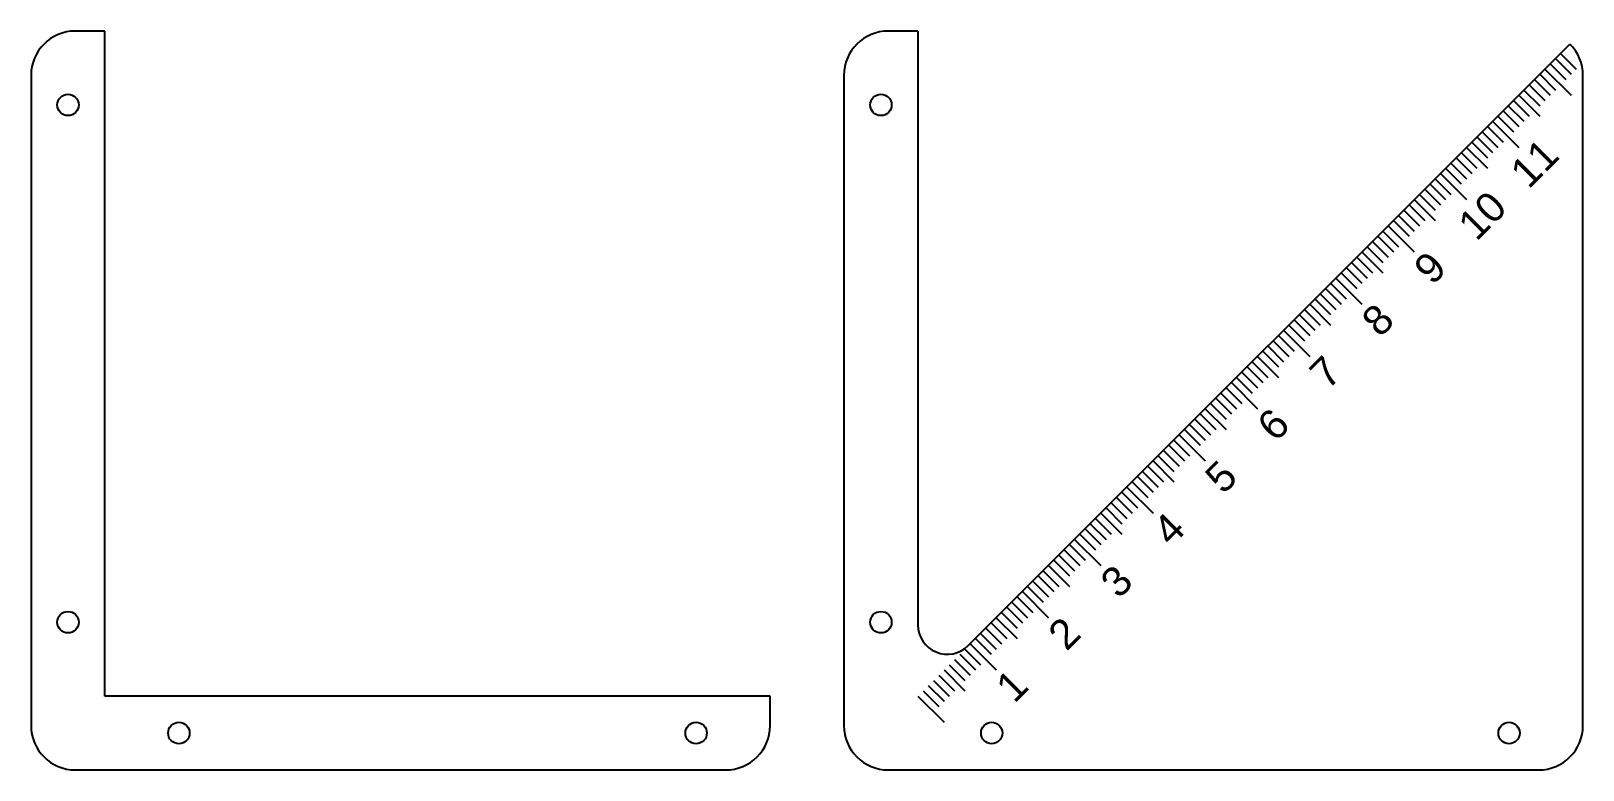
# Model space of a CAD drawing. Header units: millimetres. Extents: x 0 to 210, y 0 to 100.
import ezdxf

# ---------------------------------------------------------------- set-up
doc = ezdxf.new("R2010")
doc.units = ezdxf.units.MM
doc.layers.get('0').update_dxf_attribs({"lineweight": 25, "true_color": 0xffffff})
doc.layers.add('engrave', color=6, linetype='Continuous', lineweight=25, true_color=0xff00ff)
doc.layers.add('mark', color=3, linetype='Continuous', lineweight=25, true_color=0x00ff00)
doc.styles.add('textstyle0', font='')
doc.styles.add('textstyle1', font='')
doc.styles.add('textstyle10', font='')
doc.styles.add('textstyle2', font='')
doc.styles.add('textstyle3', font='')
doc.styles.add('textstyle4', font='')
doc.styles.add('textstyle5', font='')
doc.styles.add('textstyle6', font='')
doc.styles.add('textstyle7', font='')
doc.styles.add('textstyle8', font='')
doc.styles.add('textstyle9', font='')
doc.styles.get('textstyle0').set_extended_font_data('Arial')
doc.styles.get('textstyle1').set_extended_font_data('Arial')
doc.styles.get('textstyle10').set_extended_font_data('Arial')
doc.styles.get('textstyle2').set_extended_font_data('Arial')
doc.styles.get('textstyle3').set_extended_font_data('Arial')
doc.styles.get('textstyle4').set_extended_font_data('Arial')
doc.styles.get('textstyle5').set_extended_font_data('Arial')
doc.styles.get('textstyle6').set_extended_font_data('Arial')
doc.styles.get('textstyle7').set_extended_font_data('Arial')
doc.styles.get('textstyle8').set_extended_font_data('Arial')
doc.styles.get('textstyle9').set_extended_font_data('Arial')

msp = doc.modelspace()

# ---------------------------------------------------------------- linework, layer by layer
for p, q in [((10, 100), (6, 100)), ((10, 10), (10, 100)), ((120, 100), (116, 100)), ((120, 100), (120, 19.66)), ((126.83, 16.83), (208.24, 98.24)), ((0, 94), (0, 6)), ((110, 94), (110, 6)), ((210, 6), (210, 94)), ((100, 10), (10, 10)), ((100, 6), (100, 10)), ((6, 0), (94, 0)), ((116, 0), (204, 0))]:
    msp.add_line(p, q)
for centre in [(5, 90), (115, 90), (5, 20), (115, 20), (20, 5), (90, 5), (130, 5), (200, 5)]:
    msp.add_circle(centre, 1.45)
for centre, radius, start, end in [((6, 94), 6, 90, 180), ((116, 94), 6, 90, 180), ((204, 94), 6, 0, 45), ((124, 19.66), 4, 180, 315), ((6, 6), 6, 180, 270), ((94, 6), 6, 270, 0), ((116, 6), 6, 180, 270), ((204, 6), 6, 270, 0)]:
    msp.add_arc(centre, radius, start, end)
at = {"layer": 'mark'}
for p, q in [((206.97, 96.97), (209.1, 94.85)), ((204.85, 94.85), (208.39, 91.32)), ((205.56, 95.56), (207.68, 93.44)), ((206.27, 96.27), (208.39, 94.15)), ((202.73, 92.73), (204.85, 90.61)), ((203.44, 93.44), (205.56, 91.32)), ((204.15, 94.15), (206.27, 92.02)), ((200.61, 90.61), (202.73, 88.49)), ((201.32, 91.32), (204.15, 88.49)), ((202.02, 92.02), (204.15, 89.9)), ((198.49, 88.49), (200.61, 86.37)), ((199.2, 89.2), (201.32, 87.07)), ((199.9, 89.9), (202.02, 87.78)), ((196.37, 86.37), (198.49, 84.25)), ((197.07, 87.07), (199.2, 84.95)), ((197.78, 87.78), (201.32, 84.25)), ((194.25, 84.25), (197.07, 81.42)), ((194.95, 84.95), (197.07, 82.83)), ((195.66, 85.66), (197.78, 83.54)), ((192.12, 82.12), (194.25, 80)), ((192.83, 82.83), (194.95, 80.71)), ((193.54, 83.54), (195.66, 81.42)), ((190, 80), (192.12, 77.88)), ((190.71, 80.71), (194.25, 77.18)), ((191.42, 81.42), (193.54, 79.3)), ((187.88, 77.88), (190, 75.76)), ((188.59, 78.59), (190.71, 76.47)), ((189.3, 79.3), (191.42, 77.18)), ((185.76, 75.76), (187.88, 73.64)), ((186.47, 76.47), (188.59, 74.35)), ((187.18, 77.18), (190, 74.35)), ((183.64, 73.64), (187.18, 70.1)), ((184.35, 74.35), (186.47, 72.23)), ((185.05, 75.05), (187.18, 72.93)), ((181.52, 71.52), (183.64, 69.4)), ((182.23, 72.23), (184.35, 70.1)), ((182.93, 72.93), (185.05, 70.81)), ((179.4, 69.4), (181.52, 67.28)), ((180.1, 70.1), (182.93, 67.28)), ((180.81, 70.81), (182.93, 68.69)), ((177.28, 67.28), (179.4, 65.15)), ((177.98, 67.98), (180.1, 65.86)), ((178.69, 68.69), (180.81, 66.57)), ((175.15, 65.15), (177.28, 63.03)), ((175.86, 65.86), (177.98, 63.74)), ((176.57, 66.57), (180.1, 63.03)), ((173.03, 63.03), (175.86, 60.2)), ((173.74, 63.74), (175.86, 61.62)), ((174.45, 64.45), (176.57, 62.33)), ((170.91, 60.91), (173.03, 58.79)), ((171.62, 61.62), (173.74, 59.5)), ((172.33, 62.33), (174.45, 60.2)), ((169.5, 59.5), (173.03, 55.96)), ((170.2, 60.2), (172.33, 58.08)), ((167.38, 57.38), (169.5, 55.25)), ((168.08, 58.08), (170.2, 55.96)), ((168.79, 58.79), (170.91, 56.67)), ((165.25, 55.25), (167.38, 53.13)), ((165.96, 55.96), (168.79, 53.13)), ((166.67, 56.67), (168.79, 54.55)), ((163.13, 53.13), (165.25, 51.01)), ((163.84, 53.84), (165.96, 51.72)), ((164.55, 54.55), (166.67, 52.43)), ((161.01, 51.01), (163.13, 48.89)), ((161.72, 51.72), (163.84, 49.6)), ((162.43, 52.43), (165.96, 48.89)), ((158.89, 48.89), (161.72, 46.06)), ((159.6, 49.6), (161.72, 47.48)), ((160.31, 50.31), (162.43, 48.18)), ((156.77, 46.77), (158.89, 44.65)), ((157.48, 47.48), (159.6, 45.36)), ((158.18, 48.18), (160.31, 46.06)), ((154.65, 44.65), (156.77, 42.53)), ((155.36, 45.36), (158.89, 41.82)), ((156.06, 46.06), (158.18, 43.94)), ((152.53, 42.53), (154.65, 40.41)), ((153.23, 43.23), (155.36, 41.11)), ((153.94, 43.94), (156.06, 41.82)), ((150.41, 40.41), (152.53, 38.28)), ((151.11, 41.11), (153.23, 38.99)), ((151.82, 41.82), (154.65, 38.99)), ((148.28, 38.28), (151.82, 34.75)), ((148.99, 38.99), (151.11, 36.87)), ((149.7, 39.7), (151.82, 37.58)), ((146.16, 36.16), (148.28, 34.04)), ((146.87, 36.87), (148.99, 34.75)), ((147.58, 37.58), (149.7, 35.46)), ((144.04, 34.04), (146.16, 31.92)), ((144.75, 34.75), (147.58, 31.92)), ((145.46, 35.46), (147.58, 33.33)), ((141.92, 31.92), (144.04, 29.8)), ((142.63, 32.63), (144.75, 30.51)), ((143.33, 33.33), (145.46, 31.21)), ((139.8, 29.8), (141.92, 27.68)), ((140.51, 30.51), (142.63, 28.38)), ((141.21, 31.21), (144.75, 27.68)), ((137.68, 27.68), (140.51, 24.85)), ((138.38, 28.38), (140.51, 26.26)), ((139.09, 29.09), (141.21, 26.97)), ((135.56, 25.56), (137.68, 23.44)), ((136.26, 26.26), (138.38, 24.14)), ((136.97, 26.97), (139.09, 24.85)), ((133.44, 23.44), (135.56, 21.31)), ((134.14, 24.14), (137.68, 20.61)), ((134.85, 24.85), (136.97, 22.73)), ((131.31, 21.31), (133.44, 19.19)), ((132.02, 22.02), (134.14, 19.9)), ((132.73, 22.73), (134.85, 20.61)), ((129.19, 19.19), (131.31, 17.07)), ((129.9, 19.9), (132.02, 17.78)), ((130.61, 20.61), (133.44, 17.78)), ((127.07, 17.07), (130.61, 13.54)), ((127.78, 17.78), (129.9, 15.66)), ((128.49, 18.49), (130.61, 16.36)), ((124.95, 14.95), (127.07, 12.83)), ((125.66, 15.66), (127.78, 13.54)), ((126.36, 16.36), (128.49, 14.24)), ((122.83, 12.83), (124.95, 10.71)), ((123.54, 13.54), (126.36, 10.71)), ((124.24, 14.24), (126.36, 12.12)), ((120.71, 10.71), (122.83, 8.59)), ((121.41, 11.41), (123.54, 9.29)), ((122.12, 12.12), (124.24, 10)), ((120, 10), (123.54, 6.46))]:
    msp.add_line(p, q, dxfattribs=at)

# ---------------------------------------------------------------- texts
at = {"layer": 'engrave', "char_height": 4, "attachment_point": 2, "rotation": 45}
for s, insert, style in [('11', (202.02, 83.54), 'textstyle10'), ('10', (194.95, 76.47), 'textstyle9'), ('9', (187.88, 69.4), 'textstyle8'), ('8', (180.81, 62.33), 'textstyle7'), ('7', (173.74, 55.25), 'textstyle6'), ('6', (166.67, 48.18), 'textstyle5'), ('5', (159.6, 41.11), 'textstyle4'), ('4', (152.53, 34.04), 'textstyle3'), ('3', (145.46, 26.97), 'textstyle2'), ('2', (138.38, 19.9), 'textstyle1'), ('1', (131.31, 12.83), 'textstyle0')]:
    msp.add_mtext(s, dxfattribs=dict(at, insert=insert, style=style))

doc.saveas('drawing.dxf')
